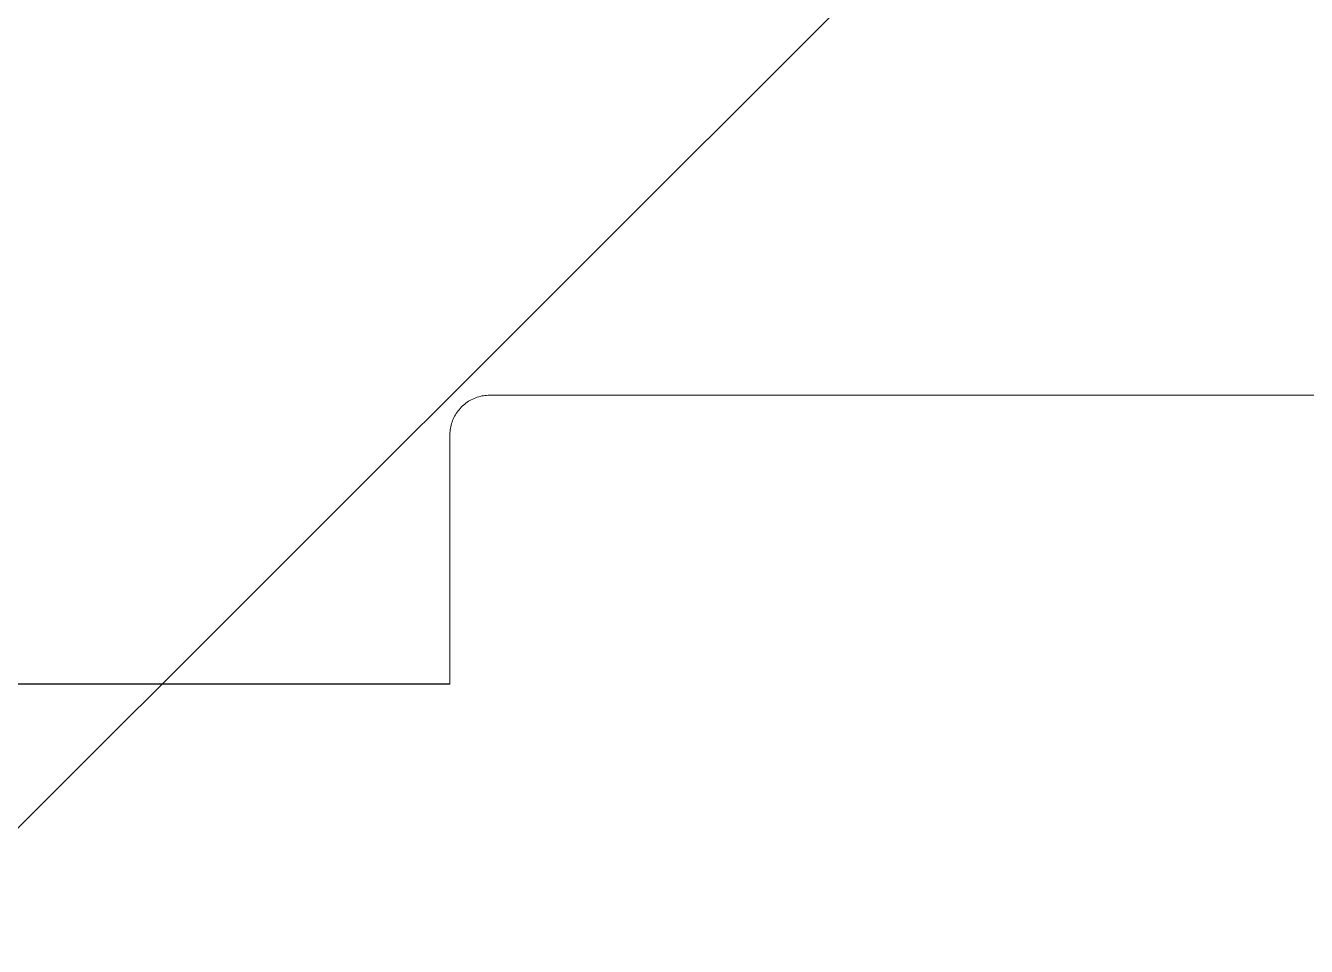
# Model space of a CAD drawing. Header units: metres. Extents: x 13415 to 21618, y 7657 to 10396.
# Drawn here: x 20238.09 to 20250.94, y 8023.57 to 8032.82 of the extents above; entities that cross this region are included whole.
import ezdxf

# ---------------------------------------------------------------- set-up
doc = ezdxf.new("R2010")
doc.units = ezdxf.units.M
doc.header["$LTSCALE"] = 0.2
doc.layers.add('02', color=2, linetype='Continuous')
doc.layers.add('A-GENM', color=2, linetype='Continuous', lineweight=9)

# ---------------------------------------------------------------- blocks, each defined once
blk = doc.blocks.new('chuv')
at = {"layer": '02', "linetype": 'ByBlock'}
blk.add_line((19988.577, 7563.553), (20038.577, 7563.553), dxfattribs=at)
at = {"layer": 'A-GENM'}
blk.add_line((19988.577, 7563.553), (19988.577, 7566.053), dxfattribs=at)
at = {"layer": 'A-GENM', "flags": 128}
for points in [[(19980.627, 7566.453), (19980.325, 7566.453), (19980.024, 7566.453), (19979.723, 7566.453)], [(19979.942, 7566.453), (19980.244, 7566.453), (19980.545, 7566.453), (19980.627, 7566.453)], [(19980.627, 7566.453), (19980.929, 7566.453), (19981.23, 7566.453), (19981.531, 7566.453), (19981.83, 7566.453), (19982.127, 7566.453), (19982.422, 7566.453), (19982.713, 7566.453), (19983.002, 7566.453), (19983.287, 7566.453), (19983.567, 7566.453), (19983.843, 7566.453), (19984.113, 7566.453), (19984.378, 7566.453), (19984.637, 7566.453), (19984.89, 7566.453), (19985.136, 7566.453), (19985.374, 7566.453), (19985.605, 7566.453), (19985.828, 7566.453), (19986.043, 7566.453), (19986.249, 7566.453), (19986.446, 7566.453), (19986.634, 7566.453), (19986.812, 7566.453), (19986.98, 7566.453), (19987.138, 7566.453), (19987.286, 7566.453), (19987.423, 7566.453), (19987.549, 7566.453), (19987.664, 7566.453), (19987.768, 7566.453), (19987.86, 7566.453), (19987.941, 7566.453), (19988.01, 7566.453), (19988.067, 7566.453), (19988.112, 7566.453), (19988.146, 7566.453), (19988.167, 7566.453), (19988.177, 7566.453), (19988.177, 7566.453)], [(19988.177, 7566.453), (19988.171, 7566.453), (19988.153, 7566.453), (19988.123, 7566.453), (19988.081, 7566.453), (19988.026, 7566.453), (19987.961, 7566.453), (19987.883, 7566.453), (19987.794, 7566.453), (19987.693, 7566.453), (19987.581, 7566.453), (19987.458, 7566.453), (19987.324, 7566.453), (19987.179, 7566.453), (19987.024, 7566.453), (19986.858, 7566.453), (19986.683, 7566.453), (19986.498, 7566.453), (19986.303, 7566.453), (19986.099, 7566.453), (19985.887, 7566.453), (19985.666, 7566.453), (19985.437, 7566.453), (19985.201, 7566.453), (19984.957, 7566.453), (19984.706, 7566.453), (19984.449, 7566.453), (19984.185, 7566.453), (19983.916, 7566.453), (19983.642, 7566.453), (19983.363, 7566.453), (19983.079, 7566.453), (19982.792, 7566.453), (19982.501, 7566.453), (19982.207, 7566.453), (19981.91, 7566.453), (19981.612, 7566.453), (19981.312, 7566.453), (19981.01, 7566.453), (19980.708, 7566.453), (19980.627, 7566.453)], [(19988.177, 7566.453), (19988.193, 7566.452), (19988.209, 7566.451), (19988.225, 7566.45), (19988.241, 7566.447), (19988.256, 7566.445), (19988.272, 7566.441), (19988.287, 7566.437), (19988.303, 7566.432), (19988.318, 7566.427), (19988.333, 7566.421), (19988.347, 7566.414), (19988.362, 7566.407), (19988.376, 7566.4), (19988.389, 7566.391), (19988.403, 7566.383), (19988.416, 7566.373), (19988.428, 7566.364), (19988.441, 7566.353), (19988.453, 7566.343), (19988.464, 7566.331), (19988.475, 7566.32), (19988.485, 7566.307), (19988.495, 7566.295), (19988.505, 7566.282), (19988.514, 7566.269), (19988.522, 7566.255), (19988.53, 7566.241), (19988.537, 7566.227), (19988.544, 7566.212), (19988.55, 7566.198), (19988.555, 7566.182), (19988.56, 7566.167), (19988.564, 7566.152), (19988.568, 7566.136), (19988.571, 7566.121), (19988.574, 7566.105), (19988.575, 7566.089), (19988.576, 7566.073), (19988.577, 7566.057), (19988.577, 7566.053)]]:
    blk.add_lwpolyline(points, dxfattribs=at)

msp = doc.modelspace()

# ---------------------------------------------------------------- hatches: boundary and pattern name
at = {"layer": '02'}
h = msp.add_hatch(dxfattribs=at)
h.set_pattern_fill('ANSI35', color=1, scale=3.5)
h.set_pattern_definition([(45, (-4883.862, 1667.13), (-15.715448, 15.715448), []), (45, (-4868.147, 1667.13), (-15.715448, 15.715448), [27.78125, -5.55625, 0, -5.55625])])
h.paths.add_polyline_path([(20134.348, 8060.207), (20080.348, 8060.207), (20080.348, 8006.207), (20134.348, 8006.207)])
h.paths.add_polyline_path([(20289.348, 8060.207), (20235.348, 8060.207), (20235.348, 8006.207), (20289.348, 8006.207)])

# ---------------------------------------------------------------- block references
at = {"layer": '02', "linetype": 'ByBlock', "xscale": -1}
msp.add_blockref('chuv', (40230.925, 462.654), dxfattribs=at)

doc.saveas('drawing.dxf')
